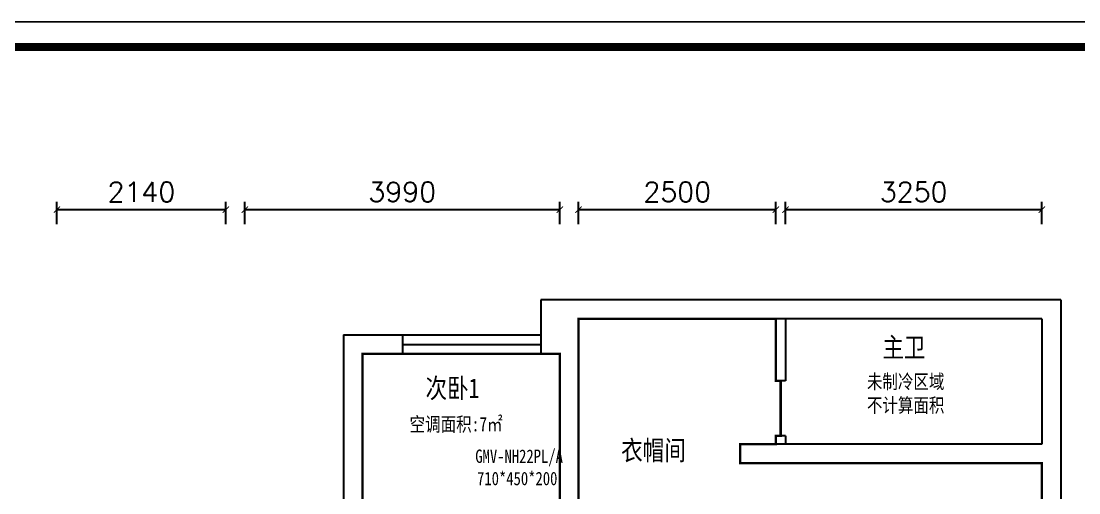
# Model space of a CAD drawing. Header units: millimetres. Extents: x -5096 to 255006, y -2833 to 77941.
# Drawn here: x 19838 to 33240, y 39588 to 45569 of the extents above; entities that cross this region are included whole.
import ezdxf

# ---------------------------------------------------------------- set-up
doc = ezdxf.new("R2010")
doc.units = ezdxf.units.MM
doc.layers.add('填充', color=7, linetype='Continuous', lineweight=9)
doc.layers.add('边界保温带', color=204, linetype='Continuous')
doc.styles.add('-宋体', font='', dxfattribs={"width": 0.8})
doc.styles.get("Standard").update_dxf_attribs({"font": 'txt', "bigfont": 'gbcbig.shx'})
doc.styles.get('-宋体').set_extended_font_data('SimSun')
doc.dimstyles.get("Standard").update_dxf_attribs({"dimscale": 100, "dimtxt": 3.5, "dimasz": 1, "dimexe": 2.5, "dimexo": 3, "dimgap": 1.5, "dimtad": 1, "dimdec": 0, "dimzin": 0, "dimdsep": 46, "dimtxsty": 'Standard', "dimblk": 'ARCHTICK', "dimcen": 0.09, "dimadec": 0, "dimazin": 0, "dimtfac": 1, "dimtdec": 0, "dimtix": 1, "dimtmove": 2, "dimatfit": 3, "dimfxl": 0, "dimtolj": 1, "dimtzin": 0, "dimarcsym": 0})

# ---------------------------------------------------------------- blocks, each defined once
blk = doc.blocks.new('_ArchTick')
at = {"color": 0, "linetype": 'ByBlock', "const_width": 0.15}
blk.add_lwpolyline([(-0.5, -0.5), (0.5, 0.5)], dxfattribs=at)
blk = doc.blocks.new('*D31')
at = {"color": 8, "lineweight": -2}
for p, q in [((20292, 42996), (20292, 43279)), ((20292, 43179), (22432, 43179)), ((22432, 42996), (22432, 43279))]:
    blk.add_line(p, q, dxfattribs=at)
at = {"layer": 'Defpoints', "color": 0}
for p in [(22432, 43179), (20292, 42796), (22432, 42796)]:
    blk.add_point(p, dxfattribs=at)
at = {"color": 8, "lineweight": -2, "xscale": 80, "yscale": 80, "zscale": 80, "rotation": 180}
blk.add_blockref('_ArchTick', (20292, 43179), dxfattribs=at)
at = {"color": 8, "lineweight": -2, "xscale": 80, "yscale": 80, "zscale": 80}
blk.add_blockref('_ArchTick', (22432, 43179), dxfattribs=at)
at = {"color": 3, "insert": (21362, 43404), "char_height": 250, "attachment_point": 5}
blk.add_mtext('2140', dxfattribs=at)
blk = doc.blocks.new('*D32')
at = {"color": 8, "lineweight": -2}
for p, q in [((22672, 42996), (22672, 43279)), ((22672, 43179), (26662, 43179)), ((26662, 42996), (26662, 43279))]:
    blk.add_line(p, q, dxfattribs=at)
at = {"layer": 'Defpoints', "color": 0}
for p in [(26662, 43179), (22672, 42796), (26662, 42796)]:
    blk.add_point(p, dxfattribs=at)
at = {"color": 8, "lineweight": -2, "xscale": 80, "yscale": 80, "zscale": 80, "rotation": 180}
blk.add_blockref('_ArchTick', (22672, 43179), dxfattribs=at)
at = {"color": 8, "lineweight": -2, "xscale": 80, "yscale": 80, "zscale": 80}
blk.add_blockref('_ArchTick', (26662, 43179), dxfattribs=at)
at = {"color": 3, "insert": (24667, 43404), "char_height": 250, "attachment_point": 5}
blk.add_mtext('3990', dxfattribs=at)
blk = doc.blocks.new('*D33')
at = {"color": 8, "lineweight": -2}
for p, q in [((26902, 42996), (26902, 43279)), ((26902, 43179), (29402, 43179)), ((29402, 42996), (29402, 43279))]:
    blk.add_line(p, q, dxfattribs=at)
at = {"layer": 'Defpoints', "color": 0}
for p in [(29402, 43179), (26902, 42796), (29402, 42796)]:
    blk.add_point(p, dxfattribs=at)
at = {"color": 8, "lineweight": -2, "xscale": 80, "yscale": 80, "zscale": 80, "rotation": 180}
blk.add_blockref('_ArchTick', (26902, 43179), dxfattribs=at)
at = {"color": 8, "lineweight": -2, "xscale": 80, "yscale": 80, "zscale": 80}
blk.add_blockref('_ArchTick', (29402, 43179), dxfattribs=at)
at = {"color": 3, "insert": (28152, 43404), "char_height": 250, "attachment_point": 5}
blk.add_mtext('2500', dxfattribs=at)
blk = doc.blocks.new('*D34')
at = {"color": 8, "lineweight": -2}
for p, q in [((29522, 42996), (29522, 43279)), ((29522, 43179), (32772, 43179)), ((32772, 42996), (32772, 43279))]:
    blk.add_line(p, q, dxfattribs=at)
at = {"layer": 'Defpoints', "color": 0}
for p in [(32772, 43179), (29522, 42796), (32772, 42796)]:
    blk.add_point(p, dxfattribs=at)
at = {"color": 8, "lineweight": -2, "xscale": 80, "yscale": 80, "zscale": 80, "rotation": 180}
blk.add_blockref('_ArchTick', (29522, 43179), dxfattribs=at)
at = {"color": 8, "lineweight": -2, "xscale": 80, "yscale": 80, "zscale": 80}
blk.add_blockref('_ArchTick', (32772, 43179), dxfattribs=at)
at = {"color": 3, "insert": (31147, 43404), "char_height": 250, "attachment_point": 5}
blk.add_mtext('3250', dxfattribs=at)

msp = doc.modelspace()

# ---------------------------------------------------------------- linework, layer by layer
for p, q in [((26422, 42035.8), (26422, 41350.8)), ((33012, 42035.8), (26422, 42035.8)), ((33012, 42035.8), (33012, 36650.8)), ((26902, 41795.8), (26902, 37801.8)), ((32772, 41795.8), (26902, 41795.8)), ((29402, 41795.8), (29402, 41009.8)), ((29522, 41795.8), (29522, 41009.8)), ((32772, 41795.8), (32772, 40205.8)), ((23922, 41590.8), (23922, 38350.8)), ((23922, 41590.8), (24674.4, 41590.8)), ((24674.4, 41350.8), (24674.4, 41590.8)), ((24162, 41350.8), (24162, 38590.8)), ((24162, 41350.8), (24674.4, 41350.8)), ((26422, 41350.8), (26662, 41350.8)), ((26662, 41350.8), (26662, 38590.8)), ((29522, 41009.8), (29402, 41009.8)), ((29402, 40309.8), (29402, 40205.8)), ((29522, 40309.8), (29402, 40309.8)), ((29522, 40309.8), (29522, 40205.8)), ((32772, 40205.8), (28950.5, 40205.8)), ((28950.5, 39965.8), (28950.5, 40205.8)), ((32772, 39965.8), (28950.5, 39965.8)), ((32772, 39965.8), (32772, 36890.8))]:
    msp.add_line(p, q)
at = {"color": 251}
for p, q in [((24674.4, 41590.8), (26422, 41590.8)), ((24674.4, 41470.8), (26422, 41470.8)), ((24674.4, 41350.8), (26422, 41350.8)), ((29462, 40309.8), (29462, 41009.8))]:
    msp.add_line(p, q, dxfattribs=at)
at = {"color": 0, "const_width": 100}
msp.add_lwpolyline([(40020.5, 45241.8), (40020.5, 24877.9), (12365.1, 24877.9), (12365.1, 45241.8), (40020.5, 45241.8)], dxfattribs=at)
at = {"layer": '填充', "color": 0, "const_width": 19.1}
msp.add_lwpolyline([(11865.1, 45559.9), (41565.1, 45559.9), (41565.1, 24559.9), (11865.1, 24559.9)], close=True, dxfattribs=at)
at = {"layer": '边界保温带', "const_width": 30}
for points in [[(32772, 39965.8), (28950.5, 39965.8), (28950.5, 40205.8), (29402, 40205.8), (29402, 40309.8), (29462, 40309.8), (29462, 41009.8), (29402, 41009.8), (29402, 41795.8), (26902, 41795.8), (26902, 38195.8), (28552, 38195.8), (28552, 38795.8), (28672, 38795.8), (28672, 38075.8), (26902, 38075.8), (26902, 37801.8), (26782, 37801.8), (26782, 37001.8), (26902, 37001.8), (26902, 36890.8), (32772, 36890.8)], [(26662, 41350.8), (26422, 41350.8), (24674.4, 41350.8), (24162, 41350.8), (24162, 38590.8), (25747.6, 38590.8), (25747.6, 38470.8), (26547.6, 38470.8), (26547.6, 38590.8), (26662, 38590.8)]]:
    msp.add_lwpolyline(points, close=True, dxfattribs=at)

# ---------------------------------------------------------------- texts
at = {"color": 0, "attachment_point": 1, "style": '-宋体'}
for s, insert, char_height, width in [('主卫', (30751.9, 41557.4), 250, 1005.731), ('次卧1', (24961.9, 41040.5), 250, 1005.731), ('空调面积:7{\\fSimSun|b0|i0|c129|p2;㎡\\P    }', (24760.4, 40548.6), 180, 2204.426), ('衣帽间', (27441.4, 40251.6), 250, 1005.731), ('GMV-NH22PL/A', (25592.8, 40137.6), 170, 1996.084), ('710*450*200', (25615.1, 39855), 170, 1996.084)]:
    msp.add_mtext(s, dxfattribs=dict(at, insert=insert, char_height=char_height, width=width))
at = {"color": 6, "insert": (30554.8, 41088.8), "char_height": 180, "width": 1051.095, "attachment_point": 1, "style": '-宋体'}
msp.add_mtext('未制冷区域\\P不计算面积', dxfattribs=at)

# ---------------------------------------------------------------- dimensions: what is measured, and where the dimension line sits
for base, p1, p2, picture, middle in [((22432, 43179.2), (20292, 42795.8), (22432, 42795.8), '*D31', (21362, 43404.2)), ((26662, 43179.2), (22672, 42795.8), (26662, 42795.8), '*D32', (24667, 43404.2)), ((29402, 43179.2), (26902, 42795.8), (29402, 42795.8), '*D33', (28152, 43404.2)), ((32772, 43179.2), (29522, 42795.8), (32772, 42795.8), '*D34', (31147, 43404.2))]:
    dim = msp.add_linear_dim(base=base, p1=p1, p2=p2, dimstyle='Standard', override={"dimtxt": 2.5, "dimasz": 0.8, "dimexe": 1, "dimexo": 2, "dimgap": 1, "dimzin": 8, "dimdsep": 44, "dimcen": 0, "dimclrd": 8, "dimclre": 8, "dimclrt": 3, "dimfxl": 3, "dimtolj": 0, "dimtzin": 8})
    dim.commit()
    dim.dimension.update_dxf_attribs({"geometry": picture, "text_midpoint": middle})

doc.saveas('drawing.dxf')
